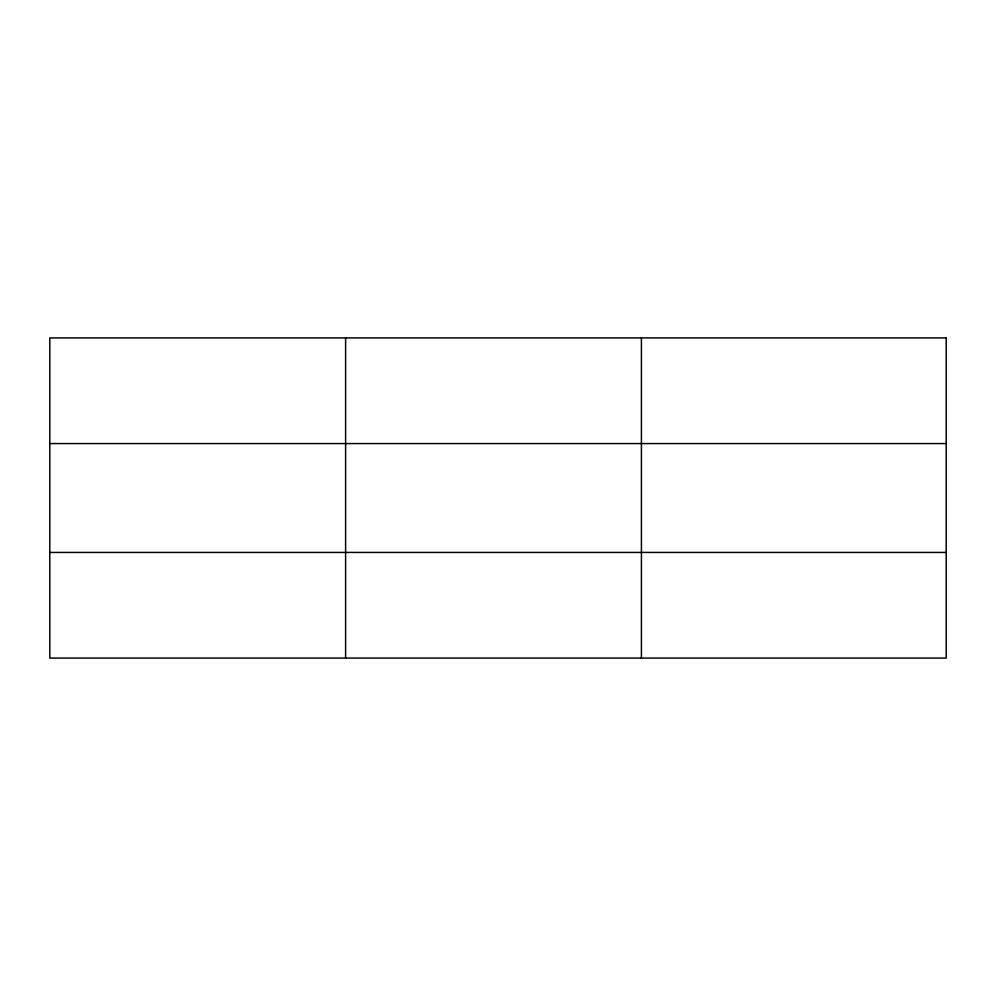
<?xml version="1.0" encoding="UTF-8"?>
<svg xmlns="http://www.w3.org/2000/svg" width="996" height="996" viewBox="0 0 996 996"><rect width="100%" height="100%" fill="white"/><g stroke="black" fill="none" stroke-linecap="round" stroke-linejoin="round"><path stroke-width="1.49" d="M345.612 337.918L345.612 658.082M641.424 337.918L641.424 658.082M49.8 443.569L946.2 443.569M49.8 552.431L946.2 552.431M946.2 337.918L946.2 658.082L49.8 658.082L49.8 337.918L946.2 337.918"/></g></svg>
